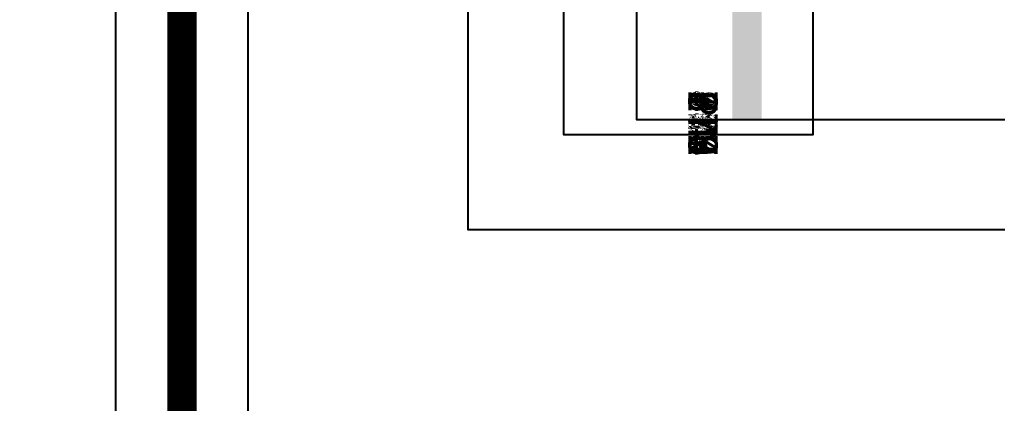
# Model space of a CAD drawing. Extents: x 0 to 323, y 0 to 320.
# Drawn here: x 105.59 to 112.26, y 52.47 to 55.08 of the extents above; entities that cross this region are included whole.
import ezdxf

# ---------------------------------------------------------------- set-up
doc = ezdxf.new("R2010")
doc.units = 0
doc.header["$MEASUREMENT"] = 0
doc.layers.get('0').update_dxf_attribs({"linetype": 'CONTINUOUS'})
for name, color, linetype in [('ETCH_BOTTOM', 7, 'CONTINUOUS'), ('ETCH_TOP', 2, 'CONTINUOUS'), ('PACKAGE_GEOMETRY_ASSEMBLY_TOP', 11, 'CONTINUOUS')]:
    doc.layers.add(name, color=color, linetype=linetype)

# ---------------------------------------------------------------- blocks, each defined once
blk = doc.blocks.new('RC1300X0300TS')
for tag in ['CDN_TYPE', 'PIN']:
    blk.add_attdef(tag, (0, 0), '', height=0.2)
at = {"flags": 2}
for tag in ['PSTKNAME', 'BBV']:
    blk.add_attdef(tag, (0, 0), '', height=0.2, dxfattribs=at)
blk = doc.blocks.new('LQFP176')
at = {"layer": 'ETCH_TOP'}
ref = blk.add_blockref('RC1300X0300TS', (-10.75, 12.7), dxfattribs=dict(at, rotation=90))
ref.add_attrib('CDN_TYPE', 'PIN', (0, 0), dxfattribs={"height": 0.2})
ref.add_attrib('PIN', '176', (0, 0), dxfattribs={"height": 0.2})
ref = blk.add_blockref('RC1300X0300TS', (-10.25, 12.7), dxfattribs=dict(at, rotation=90))
ref.add_attrib('CDN_TYPE', 'PIN', (0, 0), dxfattribs={"height": 0.2})
ref.add_attrib('PIN', '175', (0, 0), dxfattribs={"height": 0.2})
ref = blk.add_blockref('RC1300X0300TS', (-9.75, 12.7), dxfattribs=dict(at, rotation=90))
ref.add_attrib('CDN_TYPE', 'PIN', (0, 0), dxfattribs={"height": 0.2})
ref.add_attrib('PIN', '174', (0, 0), dxfattribs={"height": 0.2})
ref = blk.add_blockref('RC1300X0300TS', (-9.25, 12.7), dxfattribs=dict(at, rotation=90))
ref.add_attrib('CDN_TYPE', 'PIN', (0, 0), dxfattribs={"height": 0.2})
ref.add_attrib('PIN', '173', (0, 0), dxfattribs={"height": 0.2})
ref = blk.add_blockref('RC1300X0300TS', (-8.75, 12.7), dxfattribs=dict(at, rotation=90))
ref.add_attrib('CDN_TYPE', 'PIN', (0, 0), dxfattribs={"height": 0.2})
ref.add_attrib('PIN', '172', (0, 0), dxfattribs={"height": 0.2})
ref = blk.add_blockref('RC1300X0300TS', (-8.25, 12.7), dxfattribs=dict(at, rotation=90))
ref.add_attrib('CDN_TYPE', 'PIN', (0, 0), dxfattribs={"height": 0.2})
ref.add_attrib('PIN', '171', (0, 0), dxfattribs={"height": 0.2})
ref = blk.add_blockref('RC1300X0300TS', (-7.75, 12.7), dxfattribs=dict(at, rotation=90))
ref.add_attrib('CDN_TYPE', 'PIN', (0, 0), dxfattribs={"height": 0.2})
ref.add_attrib('PIN', '170', (0, 0), dxfattribs={"height": 0.2})
ref = blk.add_blockref('RC1300X0300TS', (-7.25, 12.7), dxfattribs=dict(at, rotation=90))
ref.add_attrib('CDN_TYPE', 'PIN', (0, 0), dxfattribs={"height": 0.2})
ref.add_attrib('PIN', '169', (0, 0), dxfattribs={"height": 0.2})
ref = blk.add_blockref('RC1300X0300TS', (-6.75, 12.7), dxfattribs=dict(at, rotation=90))
ref.add_attrib('CDN_TYPE', 'PIN', (0, 0), dxfattribs={"height": 0.2})
ref.add_attrib('PIN', '168', (0, 0), dxfattribs={"height": 0.2})
ref = blk.add_blockref('RC1300X0300TS', (-6.25, 12.7), dxfattribs=dict(at, rotation=90))
ref.add_attrib('CDN_TYPE', 'PIN', (0, 0), dxfattribs={"height": 0.2})
ref.add_attrib('PIN', '167', (0, 0), dxfattribs={"height": 0.2})
ref = blk.add_blockref('RC1300X0300TS', (-5.75, 12.7), dxfattribs=dict(at, rotation=90))
ref.add_attrib('CDN_TYPE', 'PIN', (0, 0), dxfattribs={"height": 0.2})
ref.add_attrib('PIN', '166', (0, 0), dxfattribs={"height": 0.2})
ref = blk.add_blockref('RC1300X0300TS', (-5.25, 12.7), dxfattribs=dict(at, rotation=90))
ref.add_attrib('CDN_TYPE', 'PIN', (0, 0), dxfattribs={"height": 0.2})
ref.add_attrib('PIN', '165', (0, 0), dxfattribs={"height": 0.2})
ref = blk.add_blockref('RC1300X0300TS', (-4.75, 12.7), dxfattribs=dict(at, rotation=90))
ref.add_attrib('CDN_TYPE', 'PIN', (0, 0), dxfattribs={"height": 0.2})
ref.add_attrib('PIN', '164', (0, 0), dxfattribs={"height": 0.2})
ref = blk.add_blockref('RC1300X0300TS', (-4.25, 12.7), dxfattribs=dict(at, rotation=90))
ref.add_attrib('CDN_TYPE', 'PIN', (0, 0), dxfattribs={"height": 0.2})
ref.add_attrib('PIN', '163', (0, 0), dxfattribs={"height": 0.2})
ref = blk.add_blockref('RC1300X0300TS', (-3.75, 12.7), dxfattribs=dict(at, rotation=90))
ref.add_attrib('CDN_TYPE', 'PIN', (0, 0), dxfattribs={"height": 0.2})
ref.add_attrib('PIN', '162', (0, 0), dxfattribs={"height": 0.2})
ref = blk.add_blockref('RC1300X0300TS', (-3.25, 12.7), dxfattribs=dict(at, rotation=90))
ref.add_attrib('CDN_TYPE', 'PIN', (0, 0), dxfattribs={"height": 0.2})
ref.add_attrib('PIN', '161', (0, 0), dxfattribs={"height": 0.2})
ref = blk.add_blockref('RC1300X0300TS', (-2.75, 12.7), dxfattribs=dict(at, rotation=90))
ref.add_attrib('CDN_TYPE', 'PIN', (0, 0), dxfattribs={"height": 0.2})
ref.add_attrib('PIN', '160', (0, 0), dxfattribs={"height": 0.2})
ref = blk.add_blockref('RC1300X0300TS', (-2.25, 12.7), dxfattribs=dict(at, rotation=90))
ref.add_attrib('CDN_TYPE', 'PIN', (0, 0), dxfattribs={"height": 0.2})
ref.add_attrib('PIN', '159', (0, 0), dxfattribs={"height": 0.2})
ref = blk.add_blockref('RC1300X0300TS', (-1.75, 12.7), dxfattribs=dict(at, rotation=90))
ref.add_attrib('CDN_TYPE', 'PIN', (0, 0), dxfattribs={"height": 0.2})
ref.add_attrib('PIN', '158', (0, 0), dxfattribs={"height": 0.2})
ref = blk.add_blockref('RC1300X0300TS', (-1.25, 12.7), dxfattribs=dict(at, rotation=90))
ref.add_attrib('CDN_TYPE', 'PIN', (0, 0), dxfattribs={"height": 0.2})
ref.add_attrib('PIN', '157', (0, 0), dxfattribs={"height": 0.2})
ref = blk.add_blockref('RC1300X0300TS', (-0.75, 12.7), dxfattribs=dict(at, rotation=90))
ref.add_attrib('CDN_TYPE', 'PIN', (0, 0), dxfattribs={"height": 0.2})
ref.add_attrib('PIN', '156', (0, 0), dxfattribs={"height": 0.2})
ref = blk.add_blockref('RC1300X0300TS', (-0.25, 12.7), dxfattribs=dict(at, rotation=90))
ref.add_attrib('CDN_TYPE', 'PIN', (0, 0), dxfattribs={"height": 0.2})
ref.add_attrib('PIN', '155', (0, 0), dxfattribs={"height": 0.2})
ref = blk.add_blockref('RC1300X0300TS', (0.25, 12.7), dxfattribs=dict(at, rotation=90))
ref.add_attrib('CDN_TYPE', 'PIN', (0, 0), dxfattribs={"height": 0.2})
ref.add_attrib('PIN', '154', (0, 0), dxfattribs={"height": 0.2})
ref = blk.add_blockref('RC1300X0300TS', (0.75, 12.7), dxfattribs=dict(at, rotation=90))
ref.add_attrib('CDN_TYPE', 'PIN', (0, 0), dxfattribs={"height": 0.2})
ref.add_attrib('PIN', '153', (0, 0), dxfattribs={"height": 0.2})
ref = blk.add_blockref('RC1300X0300TS', (1.25, 12.7), dxfattribs=dict(at, rotation=90))
ref.add_attrib('CDN_TYPE', 'PIN', (0, 0), dxfattribs={"height": 0.2})
ref.add_attrib('PIN', '152', (0, 0), dxfattribs={"height": 0.2})
ref = blk.add_blockref('RC1300X0300TS', (1.75, 12.7), dxfattribs=dict(at, rotation=90))
ref.add_attrib('CDN_TYPE', 'PIN', (0, 0), dxfattribs={"height": 0.2})
ref.add_attrib('PIN', '151', (0, 0), dxfattribs={"height": 0.2})
ref = blk.add_blockref('RC1300X0300TS', (2.25, 12.7), dxfattribs=dict(at, rotation=90))
ref.add_attrib('CDN_TYPE', 'PIN', (0, 0), dxfattribs={"height": 0.2})
ref.add_attrib('PIN', '150', (0, 0), dxfattribs={"height": 0.2})
ref = blk.add_blockref('RC1300X0300TS', (2.75, 12.7), dxfattribs=dict(at, rotation=90))
ref.add_attrib('CDN_TYPE', 'PIN', (0, 0), dxfattribs={"height": 0.2})
ref.add_attrib('PIN', '149', (0, 0), dxfattribs={"height": 0.2})
ref = blk.add_blockref('RC1300X0300TS', (3.25, 12.7), dxfattribs=dict(at, rotation=90))
ref.add_attrib('CDN_TYPE', 'PIN', (0, 0), dxfattribs={"height": 0.2})
ref.add_attrib('PIN', '148', (0, 0), dxfattribs={"height": 0.2})
ref = blk.add_blockref('RC1300X0300TS', (3.75, 12.7), dxfattribs=dict(at, rotation=90))
ref.add_attrib('CDN_TYPE', 'PIN', (0, 0), dxfattribs={"height": 0.2})
ref.add_attrib('PIN', '147', (0, 0), dxfattribs={"height": 0.2})
ref = blk.add_blockref('RC1300X0300TS', (4.25, 12.7), dxfattribs=dict(at, rotation=90))
ref.add_attrib('CDN_TYPE', 'PIN', (0, 0), dxfattribs={"height": 0.2})
ref.add_attrib('PIN', '146', (0, 0), dxfattribs={"height": 0.2})
ref = blk.add_blockref('RC1300X0300TS', (4.75, 12.7), dxfattribs=dict(at, rotation=90))
ref.add_attrib('CDN_TYPE', 'PIN', (0, 0), dxfattribs={"height": 0.2})
ref.add_attrib('PIN', '145', (0, 0), dxfattribs={"height": 0.2})
ref = blk.add_blockref('RC1300X0300TS', (5.25, 12.7), dxfattribs=dict(at, rotation=90))
ref.add_attrib('CDN_TYPE', 'PIN', (0, 0), dxfattribs={"height": 0.2})
ref.add_attrib('PIN', '144', (0, 0), dxfattribs={"height": 0.2})
ref = blk.add_blockref('RC1300X0300TS', (5.75, 12.7), dxfattribs=dict(at, rotation=90))
ref.add_attrib('CDN_TYPE', 'PIN', (0, 0), dxfattribs={"height": 0.2})
ref.add_attrib('PIN', '143', (0, 0), dxfattribs={"height": 0.2})
ref = blk.add_blockref('RC1300X0300TS', (6.25, 12.7), dxfattribs=dict(at, rotation=90))
ref.add_attrib('CDN_TYPE', 'PIN', (0, 0), dxfattribs={"height": 0.2})
ref.add_attrib('PIN', '142', (0, 0), dxfattribs={"height": 0.2})
ref = blk.add_blockref('RC1300X0300TS', (6.75, 12.7), dxfattribs=dict(at, rotation=90))
ref.add_attrib('CDN_TYPE', 'PIN', (0, 0), dxfattribs={"height": 0.2})
ref.add_attrib('PIN', '141', (0, 0), dxfattribs={"height": 0.2})
ref = blk.add_blockref('RC1300X0300TS', (7.25, 12.7), dxfattribs=dict(at, rotation=90))
ref.add_attrib('CDN_TYPE', 'PIN', (0, 0), dxfattribs={"height": 0.2})
ref.add_attrib('PIN', '140', (0, 0), dxfattribs={"height": 0.2})
ref = blk.add_blockref('RC1300X0300TS', (7.75, 12.7), dxfattribs=dict(at, rotation=90))
ref.add_attrib('CDN_TYPE', 'PIN', (0, 0), dxfattribs={"height": 0.2})
ref.add_attrib('PIN', '139', (0, 0), dxfattribs={"height": 0.2})
ref = blk.add_blockref('RC1300X0300TS', (8.25, 12.7), dxfattribs=dict(at, rotation=90))
ref.add_attrib('CDN_TYPE', 'PIN', (0, 0), dxfattribs={"height": 0.2})
ref.add_attrib('PIN', '138', (0, 0), dxfattribs={"height": 0.2})
ref = blk.add_blockref('RC1300X0300TS', (8.75, 12.7), dxfattribs=dict(at, rotation=90))
ref.add_attrib('CDN_TYPE', 'PIN', (0, 0), dxfattribs={"height": 0.2})
ref.add_attrib('PIN', '137', (0, 0), dxfattribs={"height": 0.2})
ref = blk.add_blockref('RC1300X0300TS', (9.25, 12.7), dxfattribs=dict(at, rotation=90))
ref.add_attrib('CDN_TYPE', 'PIN', (0, 0), dxfattribs={"height": 0.2})
ref.add_attrib('PIN', '136', (0, 0), dxfattribs={"height": 0.2})
ref = blk.add_blockref('RC1300X0300TS', (9.75, 12.7), dxfattribs=dict(at, rotation=90))
ref.add_attrib('CDN_TYPE', 'PIN', (0, 0), dxfattribs={"height": 0.2})
ref.add_attrib('PIN', '135', (0, 0), dxfattribs={"height": 0.2})
ref = blk.add_blockref('RC1300X0300TS', (10.25, 12.7), dxfattribs=dict(at, rotation=90))
ref.add_attrib('CDN_TYPE', 'PIN', (0, 0), dxfattribs={"height": 0.2})
ref.add_attrib('PIN', '134', (0, 0), dxfattribs={"height": 0.2})
ref = blk.add_blockref('RC1300X0300TS', (10.75, 12.7), dxfattribs=dict(at, rotation=90))
ref.add_attrib('CDN_TYPE', 'PIN', (0, 0), dxfattribs={"height": 0.2})
ref.add_attrib('PIN', '133', (0, 0), dxfattribs={"height": 0.2})
ref = blk.add_blockref('RC1300X0300TS', (-12.7, 10.75), dxfattribs=at)
ref.add_attrib('CDN_TYPE', 'PIN', (0, 0), dxfattribs={"height": 0.2})
ref.add_attrib('PIN', '1', (0, 0), dxfattribs={"height": 0.2})
ref = blk.add_blockref('RC1300X0300TS', (12.7, 10.75), dxfattribs=at)
ref.add_attrib('CDN_TYPE', 'PIN', (0, 0), dxfattribs={"height": 0.2})
ref.add_attrib('PIN', '132', (0, 0), dxfattribs={"height": 0.2})
ref = blk.add_blockref('RC1300X0300TS', (-12.7, 10.25), dxfattribs=at)
ref.add_attrib('CDN_TYPE', 'PIN', (0, 0), dxfattribs={"height": 0.2})
ref.add_attrib('PIN', '2', (0, 0), dxfattribs={"height": 0.2})
ref = blk.add_blockref('RC1300X0300TS', (12.7, 10.25), dxfattribs=at)
ref.add_attrib('CDN_TYPE', 'PIN', (0, 0), dxfattribs={"height": 0.2})
ref.add_attrib('PIN', '131', (0, 0), dxfattribs={"height": 0.2})
ref = blk.add_blockref('RC1300X0300TS', (-12.7, 9.75), dxfattribs=at)
ref.add_attrib('CDN_TYPE', 'PIN', (0, 0), dxfattribs={"height": 0.2})
ref.add_attrib('PIN', '3', (0, 0), dxfattribs={"height": 0.2})
ref = blk.add_blockref('RC1300X0300TS', (12.7, 9.75), dxfattribs=at)
ref.add_attrib('CDN_TYPE', 'PIN', (0, 0), dxfattribs={"height": 0.2})
ref.add_attrib('PIN', '130', (0, 0), dxfattribs={"height": 0.2})
ref = blk.add_blockref('RC1300X0300TS', (-12.7, 9.25), dxfattribs=at)
ref.add_attrib('CDN_TYPE', 'PIN', (0, 0), dxfattribs={"height": 0.2})
ref.add_attrib('PIN', '4', (0, 0), dxfattribs={"height": 0.2})
ref = blk.add_blockref('RC1300X0300TS', (12.7, 9.25), dxfattribs=at)
ref.add_attrib('CDN_TYPE', 'PIN', (0, 0), dxfattribs={"height": 0.2})
ref.add_attrib('PIN', '129', (0, 0), dxfattribs={"height": 0.2})
ref = blk.add_blockref('RC1300X0300TS', (-12.7, 8.75), dxfattribs=at)
ref.add_attrib('CDN_TYPE', 'PIN', (0, 0), dxfattribs={"height": 0.2})
ref.add_attrib('PIN', '5', (0, 0), dxfattribs={"height": 0.2})
ref = blk.add_blockref('RC1300X0300TS', (12.7, 8.75), dxfattribs=at)
ref.add_attrib('CDN_TYPE', 'PIN', (0, 0), dxfattribs={"height": 0.2})
ref.add_attrib('PIN', '128', (0, 0), dxfattribs={"height": 0.2})
ref = blk.add_blockref('RC1300X0300TS', (-12.7, 8.25), dxfattribs=at)
ref.add_attrib('CDN_TYPE', 'PIN', (0, 0), dxfattribs={"height": 0.2})
ref.add_attrib('PIN', '6', (0, 0), dxfattribs={"height": 0.2})
ref = blk.add_blockref('RC1300X0300TS', (12.7, 8.25), dxfattribs=at)
ref.add_attrib('CDN_TYPE', 'PIN', (0, 0), dxfattribs={"height": 0.2})
ref.add_attrib('PIN', '127', (0, 0), dxfattribs={"height": 0.2})
ref = blk.add_blockref('RC1300X0300TS', (-12.7, 7.75), dxfattribs=at)
ref.add_attrib('CDN_TYPE', 'PIN', (0, 0), dxfattribs={"height": 0.2})
ref.add_attrib('PIN', '7', (0, 0), dxfattribs={"height": 0.2})
ref = blk.add_blockref('RC1300X0300TS', (12.7, 7.75), dxfattribs=at)
ref.add_attrib('CDN_TYPE', 'PIN', (0, 0), dxfattribs={"height": 0.2})
ref.add_attrib('PIN', '126', (0, 0), dxfattribs={"height": 0.2})
ref = blk.add_blockref('RC1300X0300TS', (-12.7, 7.25), dxfattribs=at)
ref.add_attrib('CDN_TYPE', 'PIN', (0, 0), dxfattribs={"height": 0.2})
ref.add_attrib('PIN', '8', (0, 0), dxfattribs={"height": 0.2})
ref = blk.add_blockref('RC1300X0300TS', (12.7, 7.25), dxfattribs=at)
ref.add_attrib('CDN_TYPE', 'PIN', (0, 0), dxfattribs={"height": 0.2})
ref.add_attrib('PIN', '125', (0, 0), dxfattribs={"height": 0.2})
ref = blk.add_blockref('RC1300X0300TS', (-12.7, 6.75), dxfattribs=at)
ref.add_attrib('CDN_TYPE', 'PIN', (0, 0), dxfattribs={"height": 0.2})
ref.add_attrib('PIN', '9', (0, 0), dxfattribs={"height": 0.2})
ref = blk.add_blockref('RC1300X0300TS', (12.7, 6.75), dxfattribs=at)
ref.add_attrib('CDN_TYPE', 'PIN', (0, 0), dxfattribs={"height": 0.2})
ref.add_attrib('PIN', '124', (0, 0), dxfattribs={"height": 0.2})
ref = blk.add_blockref('RC1300X0300TS', (-12.7, 6.25), dxfattribs=at)
ref.add_attrib('CDN_TYPE', 'PIN', (0, 0), dxfattribs={"height": 0.2})
ref.add_attrib('PIN', '10', (0, 0), dxfattribs={"height": 0.2})
ref = blk.add_blockref('RC1300X0300TS', (12.7, 6.25), dxfattribs=at)
ref.add_attrib('CDN_TYPE', 'PIN', (0, 0), dxfattribs={"height": 0.2})
ref.add_attrib('PIN', '123', (0, 0), dxfattribs={"height": 0.2})
ref = blk.add_blockref('RC1300X0300TS', (-12.7, 5.75), dxfattribs=at)
ref.add_attrib('CDN_TYPE', 'PIN', (0, 0), dxfattribs={"height": 0.2})
ref.add_attrib('PIN', '11', (0, 0), dxfattribs={"height": 0.2})
ref = blk.add_blockref('RC1300X0300TS', (12.7, 5.75), dxfattribs=at)
ref.add_attrib('CDN_TYPE', 'PIN', (0, 0), dxfattribs={"height": 0.2})
ref.add_attrib('PIN', '122', (0, 0), dxfattribs={"height": 0.2})
ref = blk.add_blockref('RC1300X0300TS', (-12.7, 5.25), dxfattribs=at)
ref.add_attrib('CDN_TYPE', 'PIN', (0, 0), dxfattribs={"height": 0.2})
ref.add_attrib('PIN', '12', (0, 0), dxfattribs={"height": 0.2})
ref = blk.add_blockref('RC1300X0300TS', (12.7, 5.25), dxfattribs=at)
ref.add_attrib('CDN_TYPE', 'PIN', (0, 0), dxfattribs={"height": 0.2})
ref.add_attrib('PIN', '121', (0, 0), dxfattribs={"height": 0.2})
ref = blk.add_blockref('RC1300X0300TS', (-12.7, 4.75), dxfattribs=at)
ref.add_attrib('CDN_TYPE', 'PIN', (0, 0), dxfattribs={"height": 0.2})
ref.add_attrib('PIN', '13', (0, 0), dxfattribs={"height": 0.2})
ref = blk.add_blockref('RC1300X0300TS', (12.7, 4.75), dxfattribs=at)
ref.add_attrib('CDN_TYPE', 'PIN', (0, 0), dxfattribs={"height": 0.2})
ref.add_attrib('PIN', '120', (0, 0), dxfattribs={"height": 0.2})
ref = blk.add_blockref('RC1300X0300TS', (-12.7, 4.25), dxfattribs=at)
ref.add_attrib('CDN_TYPE', 'PIN', (0, 0), dxfattribs={"height": 0.2})
ref.add_attrib('PIN', '14', (0, 0), dxfattribs={"height": 0.2})
ref = blk.add_blockref('RC1300X0300TS', (12.7, 4.25), dxfattribs=at)
ref.add_attrib('CDN_TYPE', 'PIN', (0, 0), dxfattribs={"height": 0.2})
ref.add_attrib('PIN', '119', (0, 0), dxfattribs={"height": 0.2})
ref = blk.add_blockref('RC1300X0300TS', (-12.7, 3.75), dxfattribs=at)
ref.add_attrib('CDN_TYPE', 'PIN', (0, 0), dxfattribs={"height": 0.2})
ref.add_attrib('PIN', '15', (0, 0), dxfattribs={"height": 0.2})
ref = blk.add_blockref('RC1300X0300TS', (12.7, 3.75), dxfattribs=at)
ref.add_attrib('CDN_TYPE', 'PIN', (0, 0), dxfattribs={"height": 0.2})
ref.add_attrib('PIN', '118', (0, 0), dxfattribs={"height": 0.2})
ref = blk.add_blockref('RC1300X0300TS', (-12.7, 3.25), dxfattribs=at)
ref.add_attrib('CDN_TYPE', 'PIN', (0, 0), dxfattribs={"height": 0.2})
ref.add_attrib('PIN', '16', (0, 0), dxfattribs={"height": 0.2})
ref = blk.add_blockref('RC1300X0300TS', (12.7, 3.25), dxfattribs=at)
ref.add_attrib('CDN_TYPE', 'PIN', (0, 0), dxfattribs={"height": 0.2})
ref.add_attrib('PIN', '117', (0, 0), dxfattribs={"height": 0.2})
ref = blk.add_blockref('RC1300X0300TS', (-12.7, 2.75), dxfattribs=at)
ref.add_attrib('CDN_TYPE', 'PIN', (0, 0), dxfattribs={"height": 0.2})
ref.add_attrib('PIN', '17', (0, 0), dxfattribs={"height": 0.2})
ref = blk.add_blockref('RC1300X0300TS', (12.7, 2.75), dxfattribs=at)
ref.add_attrib('CDN_TYPE', 'PIN', (0, 0), dxfattribs={"height": 0.2})
ref.add_attrib('PIN', '116', (0, 0), dxfattribs={"height": 0.2})
ref = blk.add_blockref('RC1300X0300TS', (-12.7, 2.25), dxfattribs=at)
ref.add_attrib('CDN_TYPE', 'PIN', (0, 0), dxfattribs={"height": 0.2})
ref.add_attrib('PIN', '18', (0, 0), dxfattribs={"height": 0.2})
ref = blk.add_blockref('RC1300X0300TS', (12.7, 2.25), dxfattribs=at)
ref.add_attrib('CDN_TYPE', 'PIN', (0, 0), dxfattribs={"height": 0.2})
ref.add_attrib('PIN', '115', (0, 0), dxfattribs={"height": 0.2})
ref = blk.add_blockref('RC1300X0300TS', (-12.7, 1.75), dxfattribs=at)
ref.add_attrib('CDN_TYPE', 'PIN', (0, 0), dxfattribs={"height": 0.2})
ref.add_attrib('PIN', '19', (0, 0), dxfattribs={"height": 0.2})
ref = blk.add_blockref('RC1300X0300TS', (12.7, 1.75), dxfattribs=at)
ref.add_attrib('CDN_TYPE', 'PIN', (0, 0), dxfattribs={"height": 0.2})
ref.add_attrib('PIN', '114', (0, 0), dxfattribs={"height": 0.2})
ref = blk.add_blockref('RC1300X0300TS', (-12.7, 1.25), dxfattribs=at)
ref.add_attrib('CDN_TYPE', 'PIN', (0, 0), dxfattribs={"height": 0.2})
ref.add_attrib('PIN', '20', (0, 0), dxfattribs={"height": 0.2})
ref = blk.add_blockref('RC1300X0300TS', (12.7, 1.25), dxfattribs=at)
ref.add_attrib('CDN_TYPE', 'PIN', (0, 0), dxfattribs={"height": 0.2})
ref.add_attrib('PIN', '113', (0, 0), dxfattribs={"height": 0.2})
ref = blk.add_blockref('RC1300X0300TS', (-12.7, 0.75), dxfattribs=at)
ref.add_attrib('CDN_TYPE', 'PIN', (0, 0), dxfattribs={"height": 0.2})
ref.add_attrib('PIN', '21', (0, 0), dxfattribs={"height": 0.2})
ref = blk.add_blockref('RC1300X0300TS', (12.7, 0.75), dxfattribs=at)
ref.add_attrib('CDN_TYPE', 'PIN', (0, 0), dxfattribs={"height": 0.2})
ref.add_attrib('PIN', '112', (0, 0), dxfattribs={"height": 0.2})
ref = blk.add_blockref('RC1300X0300TS', (-12.7, 0.25), dxfattribs=at)
ref.add_attrib('CDN_TYPE', 'PIN', (0, 0), dxfattribs={"height": 0.2})
ref.add_attrib('PIN', '22', (0, 0), dxfattribs={"height": 0.2})
ref = blk.add_blockref('RC1300X0300TS', (12.7, 0.25), dxfattribs=at)
ref.add_attrib('CDN_TYPE', 'PIN', (0, 0), dxfattribs={"height": 0.2})
ref.add_attrib('PIN', '111', (0, 0), dxfattribs={"height": 0.2})
ref = blk.add_blockref('RC1300X0300TS', (-12.7, -10.25), dxfattribs=at)
ref.add_attrib('CDN_TYPE', 'PIN', (0, 0), dxfattribs={"height": 0.2})
ref.add_attrib('PIN', '43', (0, 0), dxfattribs={"height": 0.2})
ref = blk.add_blockref('RC1300X0300TS', (-12.7, -9.75), dxfattribs=at)
ref.add_attrib('CDN_TYPE', 'PIN', (0, 0), dxfattribs={"height": 0.2})
ref.add_attrib('PIN', '42', (0, 0), dxfattribs={"height": 0.2})
ref = blk.add_blockref('RC1300X0300TS', (-12.7, -8.75), dxfattribs=at)
ref.add_attrib('CDN_TYPE', 'PIN', (0, 0), dxfattribs={"height": 0.2})
ref.add_attrib('PIN', '40', (0, 0), dxfattribs={"height": 0.2})
ref = blk.add_blockref('RC1300X0300TS', (-12.7, -8.25), dxfattribs=at)
ref.add_attrib('CDN_TYPE', 'PIN', (0, 0), dxfattribs={"height": 0.2})
ref.add_attrib('PIN', '39', (0, 0), dxfattribs={"height": 0.2})
ref = blk.add_blockref('RC1300X0300TS', (-12.7, -7.75), dxfattribs=at)
ref.add_attrib('CDN_TYPE', 'PIN', (0, 0), dxfattribs={"height": 0.2})
ref.add_attrib('PIN', '38', (0, 0), dxfattribs={"height": 0.2})
ref = blk.add_blockref('RC1300X0300TS', (-12.7, -7.25), dxfattribs=at)
ref.add_attrib('CDN_TYPE', 'PIN', (0, 0), dxfattribs={"height": 0.2})
ref.add_attrib('PIN', '37', (0, 0), dxfattribs={"height": 0.2})
ref = blk.add_blockref('RC1300X0300TS', (-12.7, -6.75), dxfattribs=at)
ref.add_attrib('CDN_TYPE', 'PIN', (0, 0), dxfattribs={"height": 0.2})
ref.add_attrib('PIN', '36', (0, 0), dxfattribs={"height": 0.2})
ref = blk.add_blockref('RC1300X0300TS', (-12.7, -6.25), dxfattribs=at)
ref.add_attrib('CDN_TYPE', 'PIN', (0, 0), dxfattribs={"height": 0.2})
ref.add_attrib('PIN', '35', (0, 0), dxfattribs={"height": 0.2})
ref = blk.add_blockref('RC1300X0300TS', (-12.7, -5.75), dxfattribs=at)
ref.add_attrib('CDN_TYPE', 'PIN', (0, 0), dxfattribs={"height": 0.2})
ref.add_attrib('PIN', '34', (0, 0), dxfattribs={"height": 0.2})
ref = blk.add_blockref('RC1300X0300TS', (-12.7, -5.25), dxfattribs=at)
ref.add_attrib('CDN_TYPE', 'PIN', (0, 0), dxfattribs={"height": 0.2})
ref.add_attrib('PIN', '33', (0, 0), dxfattribs={"height": 0.2})
ref = blk.add_blockref('RC1300X0300TS', (-12.7, -4.75), dxfattribs=at)
ref.add_attrib('CDN_TYPE', 'PIN', (0, 0), dxfattribs={"height": 0.2})
ref.add_attrib('PIN', '32', (0, 0), dxfattribs={"height": 0.2})
ref = blk.add_blockref('RC1300X0300TS', (-12.7, -4.25), dxfattribs=at)
ref.add_attrib('CDN_TYPE', 'PIN', (0, 0), dxfattribs={"height": 0.2})
ref.add_attrib('PIN', '31', (0, 0), dxfattribs={"height": 0.2})
ref = blk.add_blockref('RC1300X0300TS', (-12.7, -3.75), dxfattribs=at)
ref.add_attrib('CDN_TYPE', 'PIN', (0, 0), dxfattribs={"height": 0.2})
ref.add_attrib('PIN', '30', (0, 0), dxfattribs={"height": 0.2})
ref = blk.add_blockref('RC1300X0300TS', (-12.7, -3.25), dxfattribs=at)
ref.add_attrib('CDN_TYPE', 'PIN', (0, 0), dxfattribs={"height": 0.2})
ref.add_attrib('PIN', '29', (0, 0), dxfattribs={"height": 0.2})
ref = blk.add_blockref('RC1300X0300TS', (-12.7, -2.75), dxfattribs=at)
ref.add_attrib('CDN_TYPE', 'PIN', (0, 0), dxfattribs={"height": 0.2})
ref.add_attrib('PIN', '28', (0, 0), dxfattribs={"height": 0.2})
ref = blk.add_blockref('RC1300X0300TS', (-12.7, -2.25), dxfattribs=at)
ref.add_attrib('CDN_TYPE', 'PIN', (0, 0), dxfattribs={"height": 0.2})
ref.add_attrib('PIN', '27', (0, 0), dxfattribs={"height": 0.2})
ref = blk.add_blockref('RC1300X0300TS', (-12.7, -1.75), dxfattribs=at)
ref.add_attrib('CDN_TYPE', 'PIN', (0, 0), dxfattribs={"height": 0.2})
ref.add_attrib('PIN', '26', (0, 0), dxfattribs={"height": 0.2})
ref = blk.add_blockref('RC1300X0300TS', (-12.7, -1.25), dxfattribs=at)
ref.add_attrib('CDN_TYPE', 'PIN', (0, 0), dxfattribs={"height": 0.2})
ref.add_attrib('PIN', '25', (0, 0), dxfattribs={"height": 0.2})
ref = blk.add_blockref('RC1300X0300TS', (-12.7, -0.75), dxfattribs=at)
ref.add_attrib('CDN_TYPE', 'PIN', (0, 0), dxfattribs={"height": 0.2})
ref.add_attrib('PIN', '24', (0, 0), dxfattribs={"height": 0.2})
ref = blk.add_blockref('RC1300X0300TS', (-12.7, -0.25), dxfattribs=at)
ref.add_attrib('CDN_TYPE', 'PIN', (0, 0), dxfattribs={"height": 0.2})
ref.add_attrib('PIN', '23', (0, 0), dxfattribs={"height": 0.2})
ref = blk.add_blockref('RC1300X0300TS', (-12.7, -10.75), dxfattribs=at)
ref.add_attrib('CDN_TYPE', 'PIN', (0, 0), dxfattribs={"height": 0.2})
ref.add_attrib('PIN', '44', (0, 0), dxfattribs={"height": 0.2})
ref = blk.add_blockref('RC1300X0300TS', (-12.7, -9.25), dxfattribs=at)
ref.add_attrib('CDN_TYPE', 'PIN', (0, 0), dxfattribs={"height": 0.2})
ref.add_attrib('PIN', '41', (0, 0), dxfattribs={"height": 0.2})
ref = blk.add_blockref('RC1300X0300TS', (-10.75, -12.7), dxfattribs=dict(at, rotation=90))
ref.add_attrib('CDN_TYPE', 'PIN', (0, 0), dxfattribs={"height": 0.2})
ref.add_attrib('PIN', '45', (0, 0), dxfattribs={"height": 0.2})
ref = blk.add_blockref('RC1300X0300TS', (-10.25, -12.7), dxfattribs=dict(at, rotation=90))
ref.add_attrib('CDN_TYPE', 'PIN', (0, 0), dxfattribs={"height": 0.2})
ref.add_attrib('PIN', '46', (0, 0), dxfattribs={"height": 0.2})
ref = blk.add_blockref('RC1300X0300TS', (-9.75, -12.7), dxfattribs=dict(at, rotation=90))
ref.add_attrib('CDN_TYPE', 'PIN', (0, 0), dxfattribs={"height": 0.2})
ref.add_attrib('PIN', '47', (0, 0), dxfattribs={"height": 0.2})
ref = blk.add_blockref('RC1300X0300TS', (-9.25, -12.7), dxfattribs=dict(at, rotation=90))
ref.add_attrib('CDN_TYPE', 'PIN', (0, 0), dxfattribs={"height": 0.2})
ref.add_attrib('PIN', '48', (0, 0), dxfattribs={"height": 0.2})
ref = blk.add_blockref('RC1300X0300TS', (-8.75, -12.7), dxfattribs=dict(at, rotation=90))
ref.add_attrib('CDN_TYPE', 'PIN', (0, 0), dxfattribs={"height": 0.2})
ref.add_attrib('PIN', '49', (0, 0), dxfattribs={"height": 0.2})
ref = blk.add_blockref('RC1300X0300TS', (-8.25, -12.7), dxfattribs=dict(at, rotation=90))
ref.add_attrib('CDN_TYPE', 'PIN', (0, 0), dxfattribs={"height": 0.2})
ref.add_attrib('PIN', '50', (0, 0), dxfattribs={"height": 0.2})
ref = blk.add_blockref('RC1300X0300TS', (-7.75, -12.7), dxfattribs=dict(at, rotation=90))
ref.add_attrib('CDN_TYPE', 'PIN', (0, 0), dxfattribs={"height": 0.2})
ref.add_attrib('PIN', '51', (0, 0), dxfattribs={"height": 0.2})
ref = blk.add_blockref('RC1300X0300TS', (-7.25, -12.7), dxfattribs=dict(at, rotation=90))
ref.add_attrib('CDN_TYPE', 'PIN', (0, 0), dxfattribs={"height": 0.2})
ref.add_attrib('PIN', '52', (0, 0), dxfattribs={"height": 0.2})
ref = blk.add_blockref('RC1300X0300TS', (-6.75, -12.7), dxfattribs=dict(at, rotation=90))
ref.add_attrib('CDN_TYPE', 'PIN', (0, 0), dxfattribs={"height": 0.2})
ref.add_attrib('PIN', '53', (0, 0), dxfattribs={"height": 0.2})
ref = blk.add_blockref('RC1300X0300TS', (-6.25, -12.7), dxfattribs=dict(at, rotation=90))
ref.add_attrib('CDN_TYPE', 'PIN', (0, 0), dxfattribs={"height": 0.2})
ref.add_attrib('PIN', '54', (0, 0), dxfattribs={"height": 0.2})
ref = blk.add_blockref('RC1300X0300TS', (-5.75, -12.7), dxfattribs=dict(at, rotation=90))
ref.add_attrib('CDN_TYPE', 'PIN', (0, 0), dxfattribs={"height": 0.2})
ref.add_attrib('PIN', '55', (0, 0), dxfattribs={"height": 0.2})
ref = blk.add_blockref('RC1300X0300TS', (-5.25, -12.7), dxfattribs=dict(at, rotation=90))
ref.add_attrib('CDN_TYPE', 'PIN', (0, 0), dxfattribs={"height": 0.2})
ref.add_attrib('PIN', '56', (0, 0), dxfattribs={"height": 0.2})
ref = blk.add_blockref('RC1300X0300TS', (-4.75, -12.7), dxfattribs=dict(at, rotation=90))
ref.add_attrib('CDN_TYPE', 'PIN', (0, 0), dxfattribs={"height": 0.2})
ref.add_attrib('PIN', '57', (0, 0), dxfattribs={"height": 0.2})
ref = blk.add_blockref('RC1300X0300TS', (-4.25, -12.7), dxfattribs=dict(at, rotation=90))
ref.add_attrib('CDN_TYPE', 'PIN', (0, 0), dxfattribs={"height": 0.2})
ref.add_attrib('PIN', '58', (0, 0), dxfattribs={"height": 0.2})
ref = blk.add_blockref('RC1300X0300TS', (-3.75, -12.7), dxfattribs=dict(at, rotation=90))
ref.add_attrib('CDN_TYPE', 'PIN', (0, 0), dxfattribs={"height": 0.2})
ref.add_attrib('PIN', '59', (0, 0), dxfattribs={"height": 0.2})
ref = blk.add_blockref('RC1300X0300TS', (-3.25, -12.7), dxfattribs=dict(at, rotation=90))
ref.add_attrib('CDN_TYPE', 'PIN', (0, 0), dxfattribs={"height": 0.2})
ref.add_attrib('PIN', '60', (0, 0), dxfattribs={"height": 0.2})
ref = blk.add_blockref('RC1300X0300TS', (-2.75, -12.7), dxfattribs=dict(at, rotation=90))
ref.add_attrib('CDN_TYPE', 'PIN', (0, 0), dxfattribs={"height": 0.2})
ref.add_attrib('PIN', '61', (0, 0), dxfattribs={"height": 0.2})
ref = blk.add_blockref('RC1300X0300TS', (-2.25, -12.7), dxfattribs=dict(at, rotation=90))
ref.add_attrib('CDN_TYPE', 'PIN', (0, 0), dxfattribs={"height": 0.2})
ref.add_attrib('PIN', '62', (0, 0), dxfattribs={"height": 0.2})
ref = blk.add_blockref('RC1300X0300TS', (-1.75, -12.7), dxfattribs=dict(at, rotation=90))
ref.add_attrib('CDN_TYPE', 'PIN', (0, 0), dxfattribs={"height": 0.2})
ref.add_attrib('PIN', '63', (0, 0), dxfattribs={"height": 0.2})
ref = blk.add_blockref('RC1300X0300TS', (-1.25, -12.7), dxfattribs=dict(at, rotation=90))
ref.add_attrib('CDN_TYPE', 'PIN', (0, 0), dxfattribs={"height": 0.2})
ref.add_attrib('PIN', '64', (0, 0), dxfattribs={"height": 0.2})
ref = blk.add_blockref('RC1300X0300TS', (-0.75, -12.7), dxfattribs=dict(at, rotation=90))
ref.add_attrib('CDN_TYPE', 'PIN', (0, 0), dxfattribs={"height": 0.2})
ref.add_attrib('PIN', '65', (0, 0), dxfattribs={"height": 0.2})
ref = blk.add_blockref('RC1300X0300TS', (-0.25, -12.7), dxfattribs=dict(at, rotation=90))
ref.add_attrib('CDN_TYPE', 'PIN', (0, 0), dxfattribs={"height": 0.2})
ref.add_attrib('PIN', '66', (0, 0), dxfattribs={"height": 0.2})
ref = blk.add_blockref('RC1300X0300TS', (12.7, -10.75), dxfattribs=at)
ref.add_attrib('CDN_TYPE', 'PIN', (0, 0), dxfattribs={"height": 0.2})
ref.add_attrib('PIN', '89', (0, 0), dxfattribs={"height": 0.2})
ref = blk.add_blockref('RC1300X0300TS', (10.75, -12.7), dxfattribs=dict(at, rotation=90))
ref.add_attrib('CDN_TYPE', 'PIN', (0, 0), dxfattribs={"height": 0.2})
ref.add_attrib('PIN', '88', (0, 0), dxfattribs={"height": 0.2})
ref = blk.add_blockref('RC1300X0300TS', (10.25, -12.7), dxfattribs=dict(at, rotation=90))
ref.add_attrib('CDN_TYPE', 'PIN', (0, 0), dxfattribs={"height": 0.2})
ref.add_attrib('PIN', '87', (0, 0), dxfattribs={"height": 0.2})
ref = blk.add_blockref('RC1300X0300TS', (9.75, -12.7), dxfattribs=dict(at, rotation=90))
ref.add_attrib('CDN_TYPE', 'PIN', (0, 0), dxfattribs={"height": 0.2})
ref.add_attrib('PIN', '86', (0, 0), dxfattribs={"height": 0.2})
ref = blk.add_blockref('RC1300X0300TS', (9.25, -12.7), dxfattribs=dict(at, rotation=90))
ref.add_attrib('CDN_TYPE', 'PIN', (0, 0), dxfattribs={"height": 0.2})
ref.add_attrib('PIN', '85', (0, 0), dxfattribs={"height": 0.2})
ref = blk.add_blockref('RC1300X0300TS', (8.75, -12.7), dxfattribs=dict(at, rotation=90))
ref.add_attrib('CDN_TYPE', 'PIN', (0, 0), dxfattribs={"height": 0.2})
ref.add_attrib('PIN', '84', (0, 0), dxfattribs={"height": 0.2})
ref = blk.add_blockref('RC1300X0300TS', (8.25, -12.7), dxfattribs=dict(at, rotation=90))
ref.add_attrib('CDN_TYPE', 'PIN', (0, 0), dxfattribs={"height": 0.2})
ref.add_attrib('PIN', '83', (0, 0), dxfattribs={"height": 0.2})
ref = blk.add_blockref('RC1300X0300TS', (7.75, -12.7), dxfattribs=dict(at, rotation=90))
ref.add_attrib('CDN_TYPE', 'PIN', (0, 0), dxfattribs={"height": 0.2})
ref.add_attrib('PIN', '82', (0, 0), dxfattribs={"height": 0.2})
ref = blk.add_blockref('RC1300X0300TS', (7.25, -12.7), dxfattribs=dict(at, rotation=90))
ref.add_attrib('CDN_TYPE', 'PIN', (0, 0), dxfattribs={"height": 0.2})
ref.add_attrib('PIN', '81', (0, 0), dxfattribs={"height": 0.2})
ref = blk.add_blockref('RC1300X0300TS', (6.75, -12.7), dxfattribs=dict(at, rotation=90))
ref.add_attrib('CDN_TYPE', 'PIN', (0, 0), dxfattribs={"height": 0.2})
ref.add_attrib('PIN', '80', (0, 0), dxfattribs={"height": 0.2})
ref = blk.add_blockref('RC1300X0300TS', (12.7, -5.75), dxfattribs=at)
ref.add_attrib('CDN_TYPE', 'PIN', (0, 0), dxfattribs={"height": 0.2})
ref.add_attrib('PIN', '99', (0, 0), dxfattribs={"height": 0.2})
ref = blk.add_blockref('RC1300X0300TS', (12.7, -6.25), dxfattribs=at)
ref.add_attrib('CDN_TYPE', 'PIN', (0, 0), dxfattribs={"height": 0.2})
ref.add_attrib('PIN', '98', (0, 0), dxfattribs={"height": 0.2})
ref = blk.add_blockref('RC1300X0300TS', (12.7, -6.75), dxfattribs=at)
ref.add_attrib('CDN_TYPE', 'PIN', (0, 0), dxfattribs={"height": 0.2})
ref.add_attrib('PIN', '97', (0, 0), dxfattribs={"height": 0.2})
ref = blk.add_blockref('RC1300X0300TS', (12.7, -7.25), dxfattribs=at)
ref.add_attrib('CDN_TYPE', 'PIN', (0, 0), dxfattribs={"height": 0.2})
ref.add_attrib('PIN', '96', (0, 0), dxfattribs={"height": 0.2})
ref = blk.add_blockref('RC1300X0300TS', (12.7, -7.75), dxfattribs=at)
ref.add_attrib('CDN_TYPE', 'PIN', (0, 0), dxfattribs={"height": 0.2})
ref.add_attrib('PIN', '95', (0, 0), dxfattribs={"height": 0.2})
ref = blk.add_blockref('RC1300X0300TS', (12.7, -8.25), dxfattribs=at)
ref.add_attrib('CDN_TYPE', 'PIN', (0, 0), dxfattribs={"height": 0.2})
ref.add_attrib('PIN', '94', (0, 0), dxfattribs={"height": 0.2})
ref = blk.add_blockref('RC1300X0300TS', (12.7, -8.75), dxfattribs=at)
ref.add_attrib('CDN_TYPE', 'PIN', (0, 0), dxfattribs={"height": 0.2})
ref.add_attrib('PIN', '93', (0, 0), dxfattribs={"height": 0.2})
ref = blk.add_blockref('RC1300X0300TS', (12.7, -9.25), dxfattribs=at)
ref.add_attrib('CDN_TYPE', 'PIN', (0, 0), dxfattribs={"height": 0.2})
ref.add_attrib('PIN', '92', (0, 0), dxfattribs={"height": 0.2})
ref = blk.add_blockref('RC1300X0300TS', (12.7, -9.75), dxfattribs=at)
ref.add_attrib('CDN_TYPE', 'PIN', (0, 0), dxfattribs={"height": 0.2})
ref.add_attrib('PIN', '91', (0, 0), dxfattribs={"height": 0.2})
ref = blk.add_blockref('RC1300X0300TS', (12.7, -10.25), dxfattribs=at)
ref.add_attrib('CDN_TYPE', 'PIN', (0, 0), dxfattribs={"height": 0.2})
ref.add_attrib('PIN', '90', (0, 0), dxfattribs={"height": 0.2})
ref = blk.add_blockref('RC1300X0300TS', (1.25, -12.7), dxfattribs=dict(at, rotation=90))
ref.add_attrib('CDN_TYPE', 'PIN', (0, 0), dxfattribs={"height": 0.2})
ref.add_attrib('PIN', '69', (0, 0), dxfattribs={"height": 0.2})
ref = blk.add_blockref('RC1300X0300TS', (0.75, -12.7), dxfattribs=dict(at, rotation=90))
ref.add_attrib('CDN_TYPE', 'PIN', (0, 0), dxfattribs={"height": 0.2})
ref.add_attrib('PIN', '68', (0, 0), dxfattribs={"height": 0.2})
ref = blk.add_blockref('RC1300X0300TS', (0.25, -12.7), dxfattribs=dict(at, rotation=90))
ref.add_attrib('CDN_TYPE', 'PIN', (0, 0), dxfattribs={"height": 0.2})
ref.add_attrib('PIN', '67', (0, 0), dxfattribs={"height": 0.2})
ref = blk.add_blockref('RC1300X0300TS', (6.25, -12.7), dxfattribs=dict(at, rotation=90))
ref.add_attrib('CDN_TYPE', 'PIN', (0, 0), dxfattribs={"height": 0.2})
ref.add_attrib('PIN', '79', (0, 0), dxfattribs={"height": 0.2})
ref = blk.add_blockref('RC1300X0300TS', (5.75, -12.7), dxfattribs=dict(at, rotation=90))
ref.add_attrib('CDN_TYPE', 'PIN', (0, 0), dxfattribs={"height": 0.2})
ref.add_attrib('PIN', '78', (0, 0), dxfattribs={"height": 0.2})
ref = blk.add_blockref('RC1300X0300TS', (4.75, -12.7), dxfattribs=dict(at, rotation=90))
ref.add_attrib('CDN_TYPE', 'PIN', (0, 0), dxfattribs={"height": 0.2})
ref.add_attrib('PIN', '76', (0, 0), dxfattribs={"height": 0.2})
ref = blk.add_blockref('RC1300X0300TS', (3.25, -12.7), dxfattribs=dict(at, rotation=90))
ref.add_attrib('CDN_TYPE', 'PIN', (0, 0), dxfattribs={"height": 0.2})
ref.add_attrib('PIN', '73', (0, 0), dxfattribs={"height": 0.2})
ref = blk.add_blockref('RC1300X0300TS', (2.75, -12.7), dxfattribs=dict(at, rotation=90))
ref.add_attrib('CDN_TYPE', 'PIN', (0, 0), dxfattribs={"height": 0.2})
ref.add_attrib('PIN', '72', (0, 0), dxfattribs={"height": 0.2})
ref = blk.add_blockref('RC1300X0300TS', (1.75, -12.7), dxfattribs=dict(at, rotation=90))
ref.add_attrib('CDN_TYPE', 'PIN', (0, 0), dxfattribs={"height": 0.2})
ref.add_attrib('PIN', '70', (0, 0), dxfattribs={"height": 0.2})
ref = blk.add_blockref('RC1300X0300TS', (5.25, -12.7), dxfattribs=dict(at, rotation=90))
ref.add_attrib('CDN_TYPE', 'PIN', (0, 0), dxfattribs={"height": 0.2})
ref.add_attrib('PIN', '77', (0, 0), dxfattribs={"height": 0.2})
ref = blk.add_blockref('RC1300X0300TS', (4.25, -12.7), dxfattribs=dict(at, rotation=90))
ref.add_attrib('CDN_TYPE', 'PIN', (0, 0), dxfattribs={"height": 0.2})
ref.add_attrib('PIN', '75', (0, 0), dxfattribs={"height": 0.2})
ref = blk.add_blockref('RC1300X0300TS', (3.75, -12.7), dxfattribs=dict(at, rotation=90))
ref.add_attrib('CDN_TYPE', 'PIN', (0, 0), dxfattribs={"height": 0.2})
ref.add_attrib('PIN', '74', (0, 0), dxfattribs={"height": 0.2})
ref = blk.add_blockref('RC1300X0300TS', (2.25, -12.7), dxfattribs=dict(at, rotation=90))
ref.add_attrib('CDN_TYPE', 'PIN', (0, 0), dxfattribs={"height": 0.2})
ref.add_attrib('PIN', '71', (0, 0), dxfattribs={"height": 0.2})
ref = blk.add_blockref('RC1300X0300TS', (12.7, -0.25), dxfattribs=at)
ref.add_attrib('CDN_TYPE', 'PIN', (0, 0), dxfattribs={"height": 0.2})
ref.add_attrib('PIN', '110', (0, 0), dxfattribs={"height": 0.2})
ref = blk.add_blockref('RC1300X0300TS', (12.7, -0.75), dxfattribs=at)
ref.add_attrib('CDN_TYPE', 'PIN', (0, 0), dxfattribs={"height": 0.2})
ref.add_attrib('PIN', '109', (0, 0), dxfattribs={"height": 0.2})
ref = blk.add_blockref('RC1300X0300TS', (12.7, -1.25), dxfattribs=at)
ref.add_attrib('CDN_TYPE', 'PIN', (0, 0), dxfattribs={"height": 0.2})
ref.add_attrib('PIN', '108', (0, 0), dxfattribs={"height": 0.2})
ref = blk.add_blockref('RC1300X0300TS', (12.7, -1.75), dxfattribs=at)
ref.add_attrib('CDN_TYPE', 'PIN', (0, 0), dxfattribs={"height": 0.2})
ref.add_attrib('PIN', '107', (0, 0), dxfattribs={"height": 0.2})
ref = blk.add_blockref('RC1300X0300TS', (12.7, -2.25), dxfattribs=at)
ref.add_attrib('CDN_TYPE', 'PIN', (0, 0), dxfattribs={"height": 0.2})
ref.add_attrib('PIN', '106', (0, 0), dxfattribs={"height": 0.2})
ref = blk.add_blockref('RC1300X0300TS', (12.7, -2.75), dxfattribs=at)
ref.add_attrib('CDN_TYPE', 'PIN', (0, 0), dxfattribs={"height": 0.2})
ref.add_attrib('PIN', '105', (0, 0), dxfattribs={"height": 0.2})
ref = blk.add_blockref('RC1300X0300TS', (12.7, -3.25), dxfattribs=at)
ref.add_attrib('CDN_TYPE', 'PIN', (0, 0), dxfattribs={"height": 0.2})
ref.add_attrib('PIN', '104', (0, 0), dxfattribs={"height": 0.2})
ref = blk.add_blockref('RC1300X0300TS', (12.7, -3.75), dxfattribs=at)
ref.add_attrib('CDN_TYPE', 'PIN', (0, 0), dxfattribs={"height": 0.2})
ref.add_attrib('PIN', '103', (0, 0), dxfattribs={"height": 0.2})
ref = blk.add_blockref('RC1300X0300TS', (12.7, -4.25), dxfattribs=at)
ref.add_attrib('CDN_TYPE', 'PIN', (0, 0), dxfattribs={"height": 0.2})
ref.add_attrib('PIN', '102', (0, 0), dxfattribs={"height": 0.2})
ref = blk.add_blockref('RC1300X0300TS', (12.7, -4.75), dxfattribs=at)
ref.add_attrib('CDN_TYPE', 'PIN', (0, 0), dxfattribs={"height": 0.2})
ref.add_attrib('PIN', '101', (0, 0), dxfattribs={"height": 0.2})
ref = blk.add_blockref('RC1300X0300TS', (12.7, -5.25), dxfattribs=at)
ref.add_attrib('CDN_TYPE', 'PIN', (0, 0), dxfattribs={"height": 0.2})
ref.add_attrib('PIN', '100', (0, 0), dxfattribs={"height": 0.2})
at = {"flags": 2}
for tag in ['SYMBOL_TYPE', 'CDN_TYPE', 'REFDES']:
    blk.add_attdef(tag, (0, 0), '', height=0.2, dxfattribs=at)
blk = doc.blocks.new('RC1700X3200TS_C1')
at = {"layer": 'ETCH_TOP'}
blk.add_lwpolyline([(0.85, 1.6), (0.85, -1.6), (-0.85, -1.6), (-0.85, 1.1), (-0.35, 1.6)], close=True, dxfattribs=at)
for tag in ['CDN_TYPE', 'PIN']:
    blk.add_attdef(tag, (0, 0), '', height=0.2)
at = {"flags": 2}
for tag in ['PSTKNAME', 'BBV']:
    blk.add_attdef(tag, (0, 0), '', height=0.2, dxfattribs=at)
blk = doc.blocks.new('F136')
at = {"layer": 'PACKAGE_GEOMETRY_ASSEMBLY_TOP'}
blk.add_lwpolyline([(-3.35, -1.5), (0.35, -1.5), (0.35, 1.5), (-3.35, 1.5)], close=True, dxfattribs=at)
blk.add_solid([(-0.5, -1.5), (-0.3, -1.5), (-0.5, 1.5), (-0.3, 1.5)], dxfattribs=at)
at = {"layer": 'ETCH_TOP'}
blk.add_blockref('RC1700X3200TS_C1', (0, 0), dxfattribs=at)
at = {"flags": 2}
for tag in ['SYMBOL_TYPE', 'CDN_TYPE', 'REFDES']:
    blk.add_attdef(tag, (0, 0), '', height=0.2, dxfattribs=at)

msp = doc.modelspace()

# ---------------------------------------------------------------- linework, layer by layer
at = {"layer": 'ETCH_BOTTOM'}
for points, format in [([(102.9, 45.2, 0.2, 0.2, 0), (103.1, 45.4, 0.2, 0.2, 0), (105.0036, 45.4, 0.2, 0.2, 0), (106.7, 47.0964, 0.2, 0.2, 0), (106.7, 55.4486, 0.2, 0.2, 0), (114.5, 63.2486, 0.2, 0.2, 0), (114.5, 66.0486, 0.2, 0.2, 0), (113.55, 66.9986, 0.2, 0.2, 0), (113.55, 84.8486, 0.2, 0.2, 0), (113.8, 85.0986, 0.2, 0.2, 0), (113.8, 95.9486, 0.2, 0.2, 0), (113.75, 95.9986, 0.2, 0.2, 0), (113.75, 100.7, 0.2, 0.2, 0)], "xyseb"), ([(103.5311, 75.914), (103.5311, 52.6379), (102.8664, 51.9732, 0.668179), (102.9381, 51.8001), (103.5536, 51.8001), (103.5678, 51.8274, -0.606457), (104.6322, 51.8274), (104.6464, 51.8001), (106.2499, 51.8001), (106.2499, 55.635), (108.6499, 58.035), (108.6499, 58.1501), (108.765, 58.1501), (112.1417, 61.5268, 0.668179)], "xyb"), ([(114.9501, 63.0622), (110.5388, 58.6509, 0.434592), (110.5439, 58.5027, -0.156467), (110.7338, 58.1891), (110.743, 58.1501), (110.7693, 58.1501), (111.65, 57.2694), (112.5307, 58.1501), (114.6501, 58.1501), (114.6501, 53.6499), (108.6499, 53.6499), (108.6499, 55.307), (108.6109, 55.3162, -0.40002), (108.1602, 56.0105, 0.737419), (107.9888, 56.1009), (107.1501, 55.2622), (107.1501, 46.91), (106.3501, 46.11), (106.3501, 45.7999), (106.04, 45.7999), (105.19, 44.9499)], "xyb")]:
    msp.add_lwpolyline(points, format=format, dxfattribs=at)

# ---------------------------------------------------------------- block references
at = {"rotation": 270}
msp.add_blockref('LQFP176', (110.15, 54.6), dxfattribs=at)
at = {"xscale": -1}
msp.add_blockref('F136', (110.15, 55.9), dxfattribs=at)

doc.saveas('drawing.dxf')
